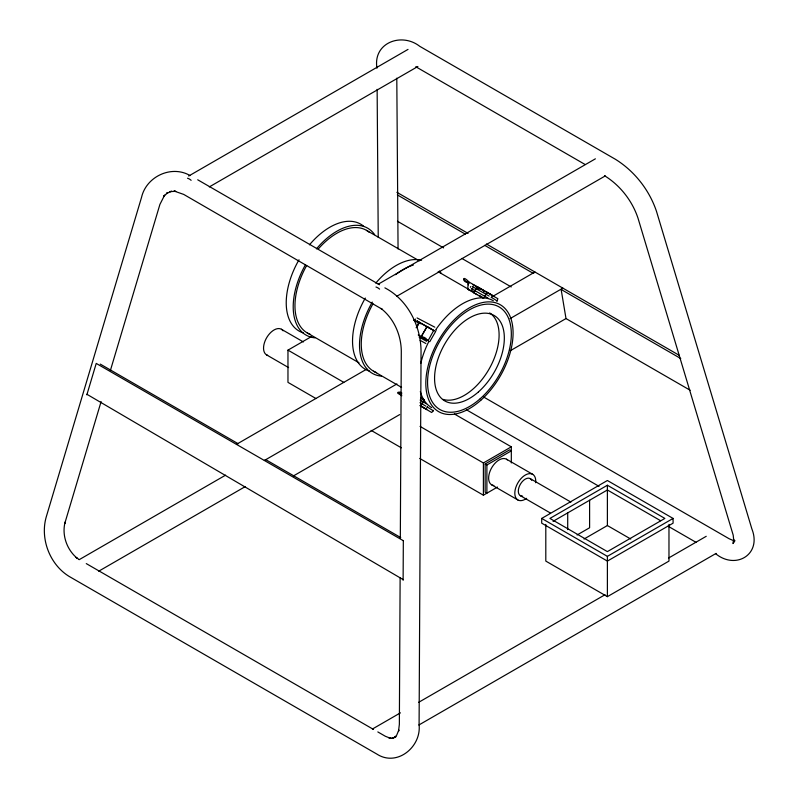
<?xml version="1.0" encoding="UTF-8"?>
<svg xmlns="http://www.w3.org/2000/svg" width="798" height="798" viewBox="0 0 798 798"><rect width="100%" height="100%" fill="white"/><g stroke="black" fill="none" stroke-linecap="round" stroke-linejoin="round"><path stroke-width="1.2" d="M400.127 577.662L399.359 724.345L398.511 731.307L398.86 729.971L396.666 735.237L394.431 737.532L396.057 736.564L391.908 738.419L393.783 738.08L389.005 738.06L390.751 738.389L385.384 736.285L377.823 731.926M400.327 537.882L401.304 351.419C401.175 335.12 394.003 318.522 380.975 308.437L382.072 309.195L183.71 194.413L173.994 191.011L175.769 191.34L169.824 191.61L171.7 191.271L166.393 193.445L168.029 192.488L163.54 196.498L164.657 195.101L159.899 204.448L110.373 370.531M472.576 290.851L472.616 291.469M463.658 278.951L463.708 279.948A6.593 5.436 -58.1 0 0 468.167 282.472L467.808 288.647A3.242 2.673 -58.1 0 0 468.167 289.425L477.104 294.661M468.366 284.846L468.167 282.472M436.107 330.013L435.927 330.861M470.371 287.28L470.82 286.512M101.107 401.594L64.768 523.468L65.107 522.121C61.685 535.049 66.842 549.672 77.067 558.131L76 557.393L78.713 559.238M414.92 320.098L415.519 319.07M417.115 321.015L416.726 321.694L417.494 322.173L417.833 321.444L417.115 321.015L434.511 330.821M416.556 326.701L418.391 323.529M416.137 327.779L418.94 322.921L413.863 320.098M417.075 327.05L418.94 322.921M420.187 323.838L420.576 323.17L434.232 330.751M430.551 328.706L427.04 326.532L421.214 336.626L424.726 338.801M421.264 336.646L427.09 326.552M428.147 340.596L433.743 330.362M429.733 341.753L435.588 331.599M475.119 290.871L473.573 292.647L477.104 286.612L492.246 295.19L491.558 297.474A1.317 1.087 -58.1 0 0 491.139 297.574M476.296 288.856L477.104 286.612M479.309 288.776L479.708 288.108L484.566 291.13L484.177 291.799M496.755 301.065A1.317 1.087 -58.1 0 1 497.164 300.966L497.852 298.681L482.341 289.864M420.556 397.653L424.446 399.948L420.855 405.943L426.721 409.593M424.486 399.978L420.895 405.973L425.923 408.905L427.509 407.16A1.317 1.067 -58.2 0 1 427.409 406.531M433.224 410.372A1.317 1.067 -58.2 0 0 433.334 410.78L431.668 412.496L419.858 405.554M690.17 390.252L566.001 318.562L561.144 289.474L562.869 288.138L510.062 318.621M188.687 176.029L408.017 49.396M209.315 186.912L417.883 66.493M378.212 284.208L595.388 158.822M316.048 398.581L287.968 382.372L287.968 350.132L311.599 336.497M396.686 296.337L605.263 175.919M366.831 369.075L236.437 444.356L238.163 443.718L100.269 364.107M492.915 296.277L534.949 272.018L533.234 273.355L484.695 245.335M79.152 559.697L225.595 475.149M396.905 383.948L264.357 460.476L266.073 459.838L400.736 537.583M98.713 571.198L245.166 486.65M293.405 475.947L399.648 414.611M510.191 350.781L566.001 318.562M420.047 426.391L483.398 462.96L511.319 446.84L511.319 462.96M485.144 463.967L509.573 449.863L511.319 450.87L486.89 464.975L485.144 463.967L485.144 492.176L486.89 493.184L486.89 464.975M419.698 458.421L483.398 495.199L497.513 487.049M541.702 518.431L607.388 480.506L673.083 518.431L673.083 523.169L607.388 561.094L541.702 523.169L541.702 518.431L607.388 556.356L673.083 518.431M607.388 485.244L549.912 518.431L607.388 551.618L664.874 518.431L607.388 485.244L607.388 525.543L630.749 539.029M553.054 521.353L607.388 489.982L660.614 520.715M577.084 534.979L589.602 527.757L589.602 500.256M584.026 539.029L607.388 525.543M372.427 729.023L400.426 712.853M418.731 702.29L605.024 594.739M668.554 558.051L706.24 536.296M545.802 524.396L545.802 561.094L607.388 596.655L668.973 561.094L668.973 524.396M418.91 724.983L716.115 553.393M735.038 540.795L733.073 541.912L734.459 541.104L732.983 543.558L734.22 539.927L733.911 541.962L733.202 535.159L638.011 218.193C632.225 200.787 620.146 185.355 604.525 175.71M477.463 289.305C479.538 288.248 475.788 287.14 477.114 289.285M417.075 317.933L434.82 327.19M401.843 395.748L397.793 393.274L398.511 392.806A6.593 5.337 -58.2 0 1 401.783 393.923M733.192 540.475L729.212 538.79L483.728 397.065M425.873 343.509L420.117 340.347M414.142 320.357L416.117 321.494M190.124 175.58C171.5 164.667 146.313 176.518 141.565 197.266L46.164 517.184C40.02 539.019 49.865 564.695 69.306 576.515L376.846 754.07C396.985 767.197 421.494 746.858 419.09 724.793L421.045 351.02C420.775 325.813 407.738 299.749 384.885 287.859M427.937 340.437L418.242 334.97M483.448 290.512L484.566 291.14M419.349 322.302L418.351 321.734L418.79 322.013M423.469 337.015L426.122 338.492M419.718 336.018L428.406 340.846M419.13 337.135L426.621 341.295M417.833 322.312L419.329 323.17M482.441 289.943L473.423 284.826A6.593 5.436 -58.1 0 1 472.845 284.826M472.885 286.851L489.124 296.048M471.708 288.856L487.947 298.063M473.573 292.647L483.588 298.322L487.159 292.307L492.765 295.799M479.199 295.859L482.351 297.644M415.778 66.733L585.114 164.508M396.885 192.308L468.077 233.405M486.411 243.998L679.248 355.329M397.324 194.892L465.274 234.123M561.144 289.474L680.764 358.541M397.454 221.255L443.608 247.899M461.862 258.442L511.239 286.951M366.452 230.333L419.299 260.846M438.152 271.729L472.665 291.659M479.139 295.39L482.371 297.265M197.714 179.789L379.509 284.746M466.411 409.773L599.059 486.351M668.086 526.201L696.125 542.391M715.537 553.603C735.566 570.241 762.04 554.53 751.876 528.924L656.525 211.46C649.382 190.104 634.57 171.181 615.428 159.291L419.788 46.344C401.544 32.01 372.666 42.773 376.975 68.199M454.411 413.992L511.319 446.84M307.23 332.916L359 362.801M373.534 371.19L401.574 387.389M422.072 399.219L424.227 400.466M281.415 329.255L303.4 341.943M506.511 459.209L532.685 474.321M530.211 478.601L570.909 502.102M287.968 350.132L343.808 382.372M520.346 495.678L550.341 512.994M266.612 354.901L288.597 367.589M491.698 484.855L517.872 499.967M371.11 430.371L401.344 447.828M86.274 563.597L373.504 729.432M420.157 400.077L426.471 403.788M420.007 402.691L425.942 406.192M427.509 407.16L433.334 410.78M399.778 393.743L397.823 392.416L398.92 392.137A6.593 5.337 -58.2 0 1 401.763 392.915M476.935 287.529L477.483 287.769M491.558 297.474L497.164 300.966M468.795 289.953L468.536 289.654A3.242 2.673 -58.1 0 1 468.177 288.886L468.097 288.467M396.796 78.164L398.062 248.956M377.135 89.346L378.232 237.325M607.388 556.356L607.388 596.655M567.707 512.895L567.707 529.633M483.398 462.96L483.398 495.199M187.52 178.233A9.875 5.696 60 0 1 191.131 180.318M375.968 287.031A9.875 5.696 60 0 1 379.579 289.115M469.324 282.891A6.593 5.436 -58.1 0 1 468.965 282.302C468.486 280.776 463.079 276.627 464.107 279.28A6.593 5.436 -58.1 0 0 468.566 281.804L478.581 287.48A1.556 1.277 -58.1 0 1 479.009 289.275M468.805 283.38A6.593 5.436 -58.1 0 1 468.576 282.981M472.456 286.871A1.167 0.958 -58.1 0 1 473.384 287.739M472.785 288.896A1.167 0.958 -58.1 0 1 471.389 288.497M483.588 290.602A1.556 1.277 -58.1 0 1 483.817 290.851M484.007 291.35A1.556 1.277 -58.1 0 1 484.017 291.729M267.639 355.349A14.803 8.549 -60 0 1 267.111 336.975A14.803 8.549 -60 0 1 283.081 330.791M526.64 498.341A14.803 8.549 -60 0 1 514.82 493.703A14.803 8.549 -60 0 1 525.732 474.8A14.803 8.549 -60 0 1 535.658 482.73M493.872 485.523A14.803 8.549 -60 0 1 491.229 468.606A14.803 8.549 -60 0 1 507.408 459.877M522.61 496.117A9.855 5.696 -60 0 1 519.747 485.433A9.855 5.696 -60 0 1 530.81 479.049M531.318 479.628A9.855 5.696 -60 0 1 531.717 480.346M369.604 371.17A61.695 35.621 -60 0 1 365.314 298.063M375.778 283.11A61.695 35.621 -60 0 1 421.573 260.258M309.474 244.826A61.695 35.621 -60 0 1 363.579 226.163M303.3 332.896A61.695 35.621 -60 0 1 299.011 259.779M316.447 248.856A61.695 35.621 -60 0 1 374.621 234.622M315.02 337.843A61.695 35.621 -60 0 1 305.415 264.816M318.312 248.946A59.222 34.194 -60 0 1 369.215 232.258M310.272 334.342A59.222 34.194 -60 0 1 306.681 265.485M431.618 407.588A61.695 35.621 -60 0 1 420.327 391.529M420.785 363.379A61.695 35.621 -60 0 1 428.875 341.414M435.908 329.524A61.695 35.621 -60 0 1 493.314 300.726M439.419 270.971A61.695 35.621 -60 0 1 440.925 272.906M381.334 376.127A61.695 35.621 -60 0 1 372.297 302.093M395.569 274.672A61.695 35.621 -60 0 1 413.334 265.046M376.576 372.626A59.222 34.194 -60 0 1 372.985 303.769M489.673 312.926A49.336 28.479 -60 0 1 490.062 367.289A49.336 28.479 -60 0 1 442.98 399.379M403.329 540.705L403.12 580.176L403.199 579.637L86.932 394.292L86.852 394.83L96.229 363.409L403.329 540.705M480.286 398.641A59.222 34.194 -60 0 0 499.059 306.901A59.222 34.194 -60 0 0 428.995 369.025A59.222 34.194 -60 0 0 480.286 398.641M480.745 400.327A61.695 35.621 -60 0 0 500.296 304.756A61.695 35.621 -60 0 0 427.309 369.474A61.695 35.621 -60 0 0 480.745 400.327M478.481 391.878A49.336 28.479 -60 0 0 494.112 315.459A49.336 28.479 -60 0 0 435.758 367.22A49.336 28.479 -60 0 0 478.481 391.878"/></g></svg>
